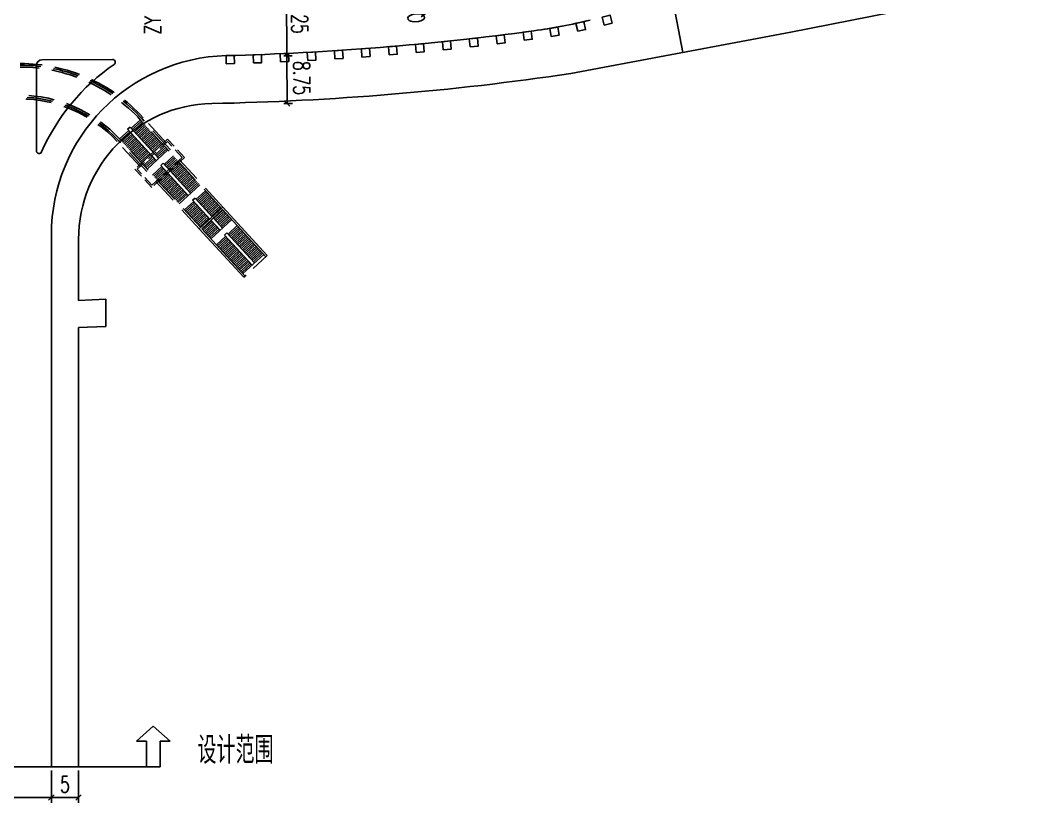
# Model space of a CAD drawing. Extents: x 113363 to 119694, y 18926 to 19620.
# Drawn here: x 119509.2 to 119693.6, y 19140 to 19284 of the extents above; entities that cross this region are included whole.
import ezdxf
from ezdxf.enums import TextEntityAlignment as Align

# ---------------------------------------------------------------- set-up
doc = ezdxf.new("R2010")
doc.units = 0
doc.linetypes.add('CONTINOUS', pattern=[0])
doc.linetypes.add('HIDDEN', pattern=[9.525, 6.35, -3.175])
for name, color, linetype in [('FW', 4, 'Continuous'), ('SZ-ZH-DIM', 7, 'Continuous'), ('人行道', 1, 'Continuous'), ('地下通道', 6, 'Continuous'), ('标注', 7, 'Continuous'), ('树池绿化', 3, 'Continuous'), ('横断面宽度标注', 7, 'Continuous'), ('立道牙', 5, 'Continuous')]:
    doc.layers.add(name, color=color, linetype=linetype)
doc.styles.add('hysztext', font='txtd.shx', dxfattribs={"width": 0.7, "bigfont": 'hztxt.shx'})
doc.styles.add('st', font='txt.shx', dxfattribs={"bigfont": 'hztxt.shx'})
doc.styles.add('txtd', font='txtd.shx', dxfattribs={"width": 0.7, "bigfont": 'hztxt.shx'})
doc.dimstyles.get("Standard").update_dxf_attribs({"dimtxt": 3, "dimasz": 1, "dimexe": 1, "dimexo": 0.625, "dimgap": 0.9, "dimtad": 1, "dimdsep": 46, "dimtxsty": 'txtd', "dimblk": 'OBLIQUE', "dimcen": 0.09, "dimclrd": 256, "dimadec": 0, "dimazin": 0, "dimtfac": 1, "dimtix": 1, "dimtmove": 2, "dimatfit": 3, "dimfxl": 1, "dimtolj": 1, "dimtzin": 0, "dimlwd": -1, "dimarcsym": 0})

# ---------------------------------------------------------------- blocks, each defined once
blk = doc.blocks.new('_Oblique')
at = {"color": 0, "linetype": 'ByBlock', "lineweight": -2}
blk.add_line((-0.5, -0.5), (0.5, 0.5), dxfattribs=at)
blk = doc.blocks.new('*U81')
at = {"layer": '横断面宽度标注', "color": 0, "linetype": 'CONTINOUS', "lineweight": -2, "transparency": 16777216}
for p, q in [((119557.7, 19293.64), (119559.25, 19293.65)), ((119557.78, 19277.39), (119559.33, 19277.4))]:
    blk.add_line(p, q, dxfattribs=at)
at = {"layer": '横断面宽度标注', "linetype": 'CONTINOUS', "transparency": 16777216}
blk.add_line((119558.33, 19277.39), (119558.25, 19293.64), dxfattribs=at)
for p, rotation in [((119558.25, 19293.64), 90.28595695268774), ((119558.33, 19277.39), 270.2859569526877)]:
    blk.add_blockref('_Oblique', p, dxfattribs=dict(at, rotation=rotation))
at = {"layer": '横断面宽度标注', "color": 0, "linetype": 'CONTINOUS', "transparency": 16777216, "insert": (119560.69, 19285.53), "char_height": 3, "width": 0.000000001, "attachment_point": 5, "rotation": 270.286, "style": 'txtd'}
blk.add_mtext('\\A1;16.25', dxfattribs=at)
blk = doc.blocks.new('*U83')
at = {"layer": '横断面宽度标注', "color": 0, "linetype": 'CONTINOUS', "lineweight": -2, "transparency": 16777216}
for p, q in [((119557.77, 19277.39), (119559.33, 19277.4)), ((119557.81, 19268.64), (119559.37, 19268.65))]:
    blk.add_line(p, q, dxfattribs=at)
at = {"layer": '横断面宽度标注', "linetype": 'CONTINOUS', "transparency": 16777216}
blk.add_line((119558.37, 19268.64), (119558.33, 19277.39), dxfattribs=at)
for p, rotation in [((119558.33, 19277.39), 90.28595695268774), ((119558.37, 19268.64), 270.2859569526877)]:
    blk.add_blockref('_Oblique', p, dxfattribs=dict(at, rotation=rotation))
at = {"layer": '横断面宽度标注', "color": 0, "linetype": 'CONTINOUS', "transparency": 16777216, "insert": (119561.06, 19273.33), "char_height": 3, "width": 0.000000001, "attachment_point": 5, "rotation": 270.286, "style": 'txtd'}
blk.add_mtext('\\A1;8.75', dxfattribs=at)
blk = doc.blocks.new('*U142')
at = {"layer": '横断面宽度标注', "color": 0, "linetype": 'CONTINOUS', "lineweight": -2, "transparency": 16777216}
for p, q in [((119485, 19145.95), (119485, 19139.96)), ((119515, 19145.95), (119515, 19139.96))]:
    blk.add_line(p, q, dxfattribs=at)
at = {"layer": '横断面宽度标注', "linetype": 'CONTINOUS', "transparency": 16777216}
blk.add_line((119485, 19140.96), (119515, 19140.96), dxfattribs=at)
at = {"layer": '横断面宽度标注', "linetype": 'CONTINOUS', "transparency": 16777216, "rotation": 180}
blk.add_blockref('_Oblique', (119485, 19140.96), dxfattribs=at)
at = {"layer": '横断面宽度标注', "linetype": 'CONTINOUS', "transparency": 16777216}
blk.add_blockref('_Oblique', (119515, 19140.96), dxfattribs=at)
at = {"layer": '横断面宽度标注', "color": 0, "linetype": 'CONTINOUS', "transparency": 16777216, "insert": (119500.34, 19143.83), "char_height": 3, "width": 0.000000001, "attachment_point": 5, "style": 'txtd'}
blk.add_mtext('\\A1;30', dxfattribs=at)
blk = doc.blocks.new('*U144')
at = {"layer": '横断面宽度标注', "color": 0, "linetype": 'CONTINOUS', "lineweight": -2, "transparency": 16777216}
for p, q in [((119515, 19145.95), (119515, 19139.96)), ((119520, 19145.95), (119520, 19139.96))]:
    blk.add_line(p, q, dxfattribs=at)
at = {"layer": '横断面宽度标注', "linetype": 'CONTINOUS', "transparency": 16777216}
blk.add_line((119515, 19140.96), (119520, 19140.96), dxfattribs=at)
at = {"layer": '横断面宽度标注', "linetype": 'CONTINOUS', "transparency": 16777216, "rotation": 180}
blk.add_blockref('_Oblique', (119515, 19140.96), dxfattribs=at)
at = {"layer": '横断面宽度标注', "linetype": 'CONTINOUS', "transparency": 16777216}
blk.add_blockref('_Oblique', (119520, 19140.96), dxfattribs=at)
at = {"layer": '横断面宽度标注', "color": 0, "linetype": 'CONTINOUS', "transparency": 16777216, "insert": (119517.5, 19143.36), "char_height": 3, "width": 0.000000001, "attachment_point": 5, "style": 'txtd'}
blk.add_mtext('\\A1;5', dxfattribs=at)
blk = doc.blocks.new('11')
at = {"layer": '树池绿化', "linetype": 'CONTINOUS'}
blk.add_lwpolyline([(0, 0), (1.5, 0), (1.5, 1.5), (0, 1.5)], close=True, dxfattribs=at)

msp = doc.modelspace()

# ---------------------------------------------------------------- linework, layer by layer
at = {"layer": 'FW', "linetype": 'CONTINOUS'}
msp.add_line((119631.207, 19278.022), (119617.097, 19352.851), dxfattribs=at)
at = {"layer": '人行道', "ltscale": 10}
for p, q in [((119651.068, 19281.759), (119693.62, 19290.159)), ((119610.574, 19274.14), (119651.068, 19281.759)), ((119525, 19232.622), (119520, 19232.418)), ((119520, 19227.414), (119525, 19227.618))]:
    msp.add_line(p, q, dxfattribs=at)
at = {"layer": '人行道'}
for p, q in [((119520, 19243.636), (119520, 19232.418)), ((119525, 19232.622), (119525, 19227.618)), ((119520, 19227.414), (119520, 19146.572)), ((119480, 19146.572), (119520, 19146.572))]:
    msp.add_line(p, q, dxfattribs=at)
at = {"layer": '人行道', "ltscale": 10}
for centre, radius, start, end in [((119534, 19793.526), 525, 271.14601, 278.38687), ((119545, 19243.636), 25, 91.14601, 180)]:
    msp.add_arc(centre, radius, start, end, dxfattribs=at)
at = {"layer": '地下通道', "ltscale": 0.0045}
for p, q in [((119531.38, 19265.631), (119529.684, 19264.077)), ((119531.582, 19265.41), (119529.887, 19263.856)), ((119531.785, 19265.189), (119530.089, 19263.635)), ((119531.988, 19264.968), (119530.292, 19263.414)), ((119532.191, 19264.746), (119530.495, 19263.192)), ((119529.242, 19263.672), (119527.546, 19262.118)), ((119529.444, 19263.451), (119527.749, 19261.897)), ((119529.647, 19263.229), (119527.951, 19261.676)), ((119529.85, 19263.008), (119528.154, 19261.454)), ((119530.052, 19262.787), (119528.357, 19261.233)), ((119529.481, 19264.298), (119529.039, 19263.893)), ((119529.039, 19263.893), (119534.309, 19258.142)), ((119529.481, 19264.298), (119534.751, 19258.548)), ((119532.393, 19264.525), (119530.697, 19262.971)), ((119532.596, 19264.304), (119530.9, 19262.75)), ((119532.596, 19264.304), (119530.9, 19262.75)), ((119532.799, 19264.083), (119531.103, 19262.529)), ((119533.001, 19263.862), (119531.306, 19262.308)), ((119533.204, 19263.64), (119531.508, 19262.087)), ((119533.407, 19263.419), (119531.711, 19261.865)), ((119533.609, 19263.198), (119531.914, 19261.644)), ((119533.812, 19262.977), (119532.116, 19261.423)), ((119530.255, 19262.566), (119528.559, 19261.012)), ((119530.458, 19262.345), (119528.762, 19260.791)), ((119530.66, 19262.124), (119528.965, 19260.57)), ((119530.863, 19261.902), (119529.167, 19260.349)), ((119531.066, 19261.681), (119529.37, 19260.127)), ((119531.269, 19261.46), (119529.573, 19259.906)), ((119531.471, 19261.239), (119529.775, 19259.685)), ((119531.471, 19261.239), (119529.775, 19259.685)), ((119531.674, 19261.018), (119529.978, 19259.464)), ((119534.015, 19262.756), (119532.319, 19261.202)), ((119534.217, 19262.535), (119532.522, 19260.981)), ((119534.42, 19262.313), (119532.724, 19260.759)), ((119534.623, 19262.092), (119532.927, 19260.538)), ((119534.825, 19261.871), (119533.13, 19260.317)), ((119535.028, 19261.65), (119533.332, 19260.096)), ((119535.231, 19261.429), (119533.535, 19259.875)), ((119535.433, 19261.207), (119533.738, 19259.654)), ((119531.877, 19260.796), (119530.181, 19259.243)), ((119532.079, 19260.575), (119530.384, 19259.021)), ((119532.282, 19260.354), (119530.586, 19258.8)), ((119532.485, 19260.133), (119530.789, 19258.579)), ((119532.687, 19259.912), (119530.992, 19258.358)), ((119532.89, 19259.691), (119531.194, 19258.137)), ((119533.093, 19259.469), (119531.397, 19257.916)), ((119533.295, 19259.248), (119531.6, 19257.694)), ((119536.447, 19260.102), (119532.613, 19256.588)), ((119535.839, 19260.765), (119534.143, 19259.211)), ((119536.041, 19260.544), (119534.346, 19258.99)), ((119536.244, 19260.323), (119534.548, 19258.769)), ((119533.701, 19258.806), (119532.005, 19257.252)), ((119533.903, 19258.585), (119532.208, 19257.031)), ((119534.106, 19258.363), (119532.41, 19256.81)), ((119535.562, 19257.663), (119535.119, 19257.258)), ((119535.119, 19257.258), (119540.186, 19251.728)), ((119535.562, 19257.663), (119540.629, 19252.133)), ((119537.46, 19258.996), (119535.764, 19257.442)), ((119537.663, 19258.774), (119535.967, 19257.221)), ((119537.866, 19258.553), (119536.17, 19256.999)), ((119538.068, 19258.332), (119536.373, 19256.778)), ((119538.271, 19258.111), (119536.575, 19256.557)), ((119538.474, 19257.89), (119536.778, 19256.336)), ((119538.474, 19257.89), (119536.778, 19256.336)), ((119538.676, 19257.669), (119536.981, 19256.115)), ((119538.879, 19257.447), (119537.183, 19255.894)), ((119535.322, 19257.036), (119533.626, 19255.483)), ((119535.525, 19256.815), (119533.829, 19255.261)), ((119535.727, 19256.594), (119534.032, 19255.04)), ((119535.93, 19256.373), (119534.234, 19254.819)), ((119536.133, 19256.152), (119534.437, 19254.598)), ((119536.336, 19255.931), (119534.64, 19254.377)), ((119536.538, 19255.709), (119534.842, 19254.155)), ((119536.741, 19255.488), (119535.045, 19253.934)), ((119539.082, 19257.226), (119537.386, 19255.672)), ((119539.284, 19257.005), (119537.589, 19255.451)), ((119539.487, 19256.784), (119537.791, 19255.23)), ((119539.69, 19256.563), (119537.994, 19255.009)), ((119539.892, 19256.341), (119538.197, 19254.788)), ((119540.095, 19256.12), (119538.399, 19254.566)), ((119540.298, 19255.899), (119538.602, 19254.345)), ((119540.5, 19255.678), (119538.805, 19254.124)), ((119540.703, 19255.457), (119539.007, 19253.903)), ((119536.944, 19255.267), (119535.248, 19253.713)), ((119537.146, 19255.046), (119535.451, 19253.492)), ((119537.349, 19254.825), (119535.653, 19253.271)), ((119537.349, 19254.825), (119535.653, 19253.271)), ((119537.552, 19254.603), (119535.856, 19253.05)), ((119537.754, 19254.382), (119536.059, 19252.828)), ((119537.957, 19254.161), (119536.261, 19252.607)), ((119538.16, 19253.94), (119536.464, 19252.386)), ((119538.362, 19253.719), (119536.667, 19252.165)), ((119542.325, 19253.687), (119538.491, 19250.174)), ((119540.906, 19255.236), (119539.21, 19253.682)), ((119541.108, 19255.014), (119539.413, 19253.461)), ((119541.311, 19254.793), (119539.615, 19253.239)), ((119541.514, 19254.572), (119539.818, 19253.018)), ((119541.716, 19254.351), (119540.021, 19252.797)), ((119541.919, 19254.13), (119540.223, 19252.576)), ((119542.122, 19253.908), (119540.426, 19252.355)), ((119538.565, 19253.498), (119536.869, 19251.944)), ((119538.768, 19253.276), (119537.072, 19251.722)), ((119538.97, 19253.055), (119537.275, 19251.501)), ((119539.173, 19252.834), (119537.477, 19251.28)), ((119539.376, 19252.613), (119537.68, 19251.059)), ((119539.578, 19252.392), (119537.883, 19250.838)), ((119539.781, 19252.17), (119538.085, 19250.617)), ((119539.984, 19251.949), (119538.288, 19250.395)), ((119543.338, 19252.581), (119541.642, 19251.028)), ((119543.541, 19252.36), (119541.845, 19250.806)), ((119543.743, 19252.139), (119542.048, 19250.585)), ((119543.946, 19251.918), (119542.25, 19250.364)), ((119541.2, 19250.622), (119539.504, 19249.068)), ((119541.403, 19250.401), (119539.707, 19248.847)), ((119541.605, 19250.18), (119539.909, 19248.626)), ((119541.808, 19249.959), (119540.112, 19248.405)), ((119541.44, 19251.249), (119540.997, 19250.843)), ((119541.44, 19251.249), (119540.997, 19250.843)), ((119540.997, 19250.843), (119544.172, 19247.378)), ((119541.44, 19251.249), (119544.615, 19247.784)), ((119544.149, 19251.697), (119542.453, 19250.143)), ((119544.351, 19251.476), (119542.656, 19249.922)), ((119544.351, 19251.476), (119542.656, 19249.922)), ((119544.554, 19251.254), (119542.858, 19249.7)), ((119544.757, 19251.033), (119543.061, 19249.479)), ((119544.959, 19250.812), (119543.264, 19249.258)), ((119545.162, 19250.591), (119543.466, 19249.037)), ((119545.365, 19250.37), (119543.669, 19248.816)), ((119545.567, 19250.148), (119543.872, 19248.595)), ((119545.77, 19249.927), (119544.074, 19248.373)), ((119542.011, 19249.737), (119540.315, 19248.184)), ((119542.213, 19249.516), (119540.518, 19247.962)), ((119542.416, 19249.295), (119540.72, 19247.741)), ((119542.619, 19249.074), (119540.923, 19247.52)), ((119542.821, 19248.853), (119541.126, 19247.299)), ((119543.024, 19248.632), (119541.328, 19247.078)), ((119543.227, 19248.41), (119541.531, 19246.856)), ((119543.227, 19248.41), (119541.531, 19246.856)), ((119543.429, 19248.189), (119541.734, 19246.635)), ((119545.973, 19249.706), (119544.277, 19248.152)), ((119546.175, 19249.485), (119544.48, 19247.931)), ((119543.632, 19247.968), (119541.936, 19246.414)), ((119543.835, 19247.747), (119542.139, 19246.193)), ((119544.037, 19247.526), (119542.342, 19245.972))]:
    msp.add_line(p, q, dxfattribs=at)
at = {"layer": '地下通道', "linetype": 'HIDDEN', "ltscale": 0.75}
for p, q in [((119546.311, 19249.337), (119531.426, 19265.581)), ((119546.569, 19249.574), (119531.684, 19265.817)), ((119536.115, 19261.425), (119531.905, 19266.02)), ((119531.323, 19257.034), (119527.113, 19261.629)), ((119542.219, 19245.588), (119527.334, 19261.831)), ((119542.477, 19245.824), (119527.592, 19262.068))]:
    msp.add_line(p, q, dxfattribs=at)
at = {"layer": '地下通道', "linetype": 'HIDDEN', "ltscale": 0.3}
for p, q in [((119536.392, 19262.086), (119530.383, 19256.58)), ((119536.373, 19261.662), (119530.807, 19256.561)), ((119539.076, 19258.713), (119536.373, 19261.662)), ((119539.5, 19258.694), (119536.392, 19262.086)), ((119539.5, 19258.694), (119533.491, 19253.188)), ((119539.076, 19258.713), (119533.509, 19253.612)), ((119533.491, 19253.188), (119530.383, 19256.58)), ((119533.509, 19253.612), (119530.807, 19256.561))]:
    msp.add_line(p, q, dxfattribs=at)
at = {"layer": '地下通道', "linetype": 'Continuous', "ltscale": 0.75}
for p, q in [((119546.569, 19249.574), (119542.219, 19245.588)), ((119546.513, 19249.116), (119542.679, 19245.603)), ((119554.485, 19240.416), (119546.513, 19249.116)), ((119554.743, 19240.653), (119546.569, 19249.574)), ((119550.393, 19236.667), (119542.219, 19245.588)), ((119550.652, 19236.903), (119542.679, 19245.603))]:
    msp.add_line(p, q, dxfattribs=at)
at = {"layer": '地下通道', "linetype": 'Continuous', "ltscale": 0.0045}
for p, q in [((119546.581, 19249.043), (119544.885, 19247.489)), ((119546.783, 19248.821), (119545.088, 19247.267)), ((119546.986, 19248.6), (119545.29, 19247.046)), ((119547.189, 19248.379), (119545.493, 19246.825)), ((119547.392, 19248.158), (119545.696, 19246.604)), ((119544.443, 19247.083), (119542.747, 19245.529)), ((119544.645, 19246.862), (119542.95, 19245.308)), ((119544.848, 19246.641), (119543.152, 19245.087)), ((119545.051, 19246.42), (119543.355, 19244.866)), ((119545.253, 19246.199), (119543.558, 19244.645)), ((119548.202, 19247.273), (119544.368, 19243.76)), ((119544.375, 19247.157), (119546.064, 19245.314)), ((119544.818, 19247.562), (119546.507, 19245.719)), ((119547.594, 19247.937), (119545.898, 19246.383)), ((119547.797, 19247.715), (119546.101, 19246.162)), ((119548, 19247.494), (119546.304, 19245.94)), ((119549.216, 19246.167), (119547.52, 19244.613)), ((119545.456, 19245.977), (119543.76, 19244.424)), ((119545.659, 19245.756), (119543.963, 19244.202)), ((119545.861, 19245.535), (119544.166, 19243.981)), ((119547.317, 19244.834), (119546.875, 19244.429)), ((119546.875, 19244.429), (119551.942, 19238.9)), ((119547.317, 19244.834), (119552.384, 19239.305)), ((119549.418, 19245.946), (119547.723, 19244.392)), ((119549.621, 19245.725), (119547.925, 19244.171)), ((119549.824, 19245.504), (119548.128, 19243.95)), ((119550.026, 19245.282), (119548.331, 19243.729)), ((119550.229, 19245.061), (119548.533, 19243.507)), ((119550.229, 19245.061), (119548.533, 19243.507)), ((119550.432, 19244.84), (119548.736, 19243.286)), ((119550.634, 19244.619), (119548.939, 19243.065)), ((119550.837, 19244.398), (119549.141, 19242.844)), ((119547.078, 19244.208), (119545.382, 19242.654)), ((119547.28, 19243.987), (119545.585, 19242.433)), ((119547.483, 19243.766), (119545.787, 19242.212)), ((119547.686, 19243.544), (119545.99, 19241.991)), ((119547.888, 19243.323), (119546.193, 19241.769)), ((119548.091, 19243.102), (119546.395, 19241.548)), ((119548.294, 19242.881), (119546.598, 19241.327)), ((119548.496, 19242.66), (119546.801, 19241.106)), ((119551.04, 19244.177), (119549.344, 19242.623)), ((119551.242, 19243.955), (119549.547, 19242.401)), ((119551.445, 19243.734), (119549.749, 19242.18)), ((119551.648, 19243.513), (119549.952, 19241.959)), ((119551.85, 19243.292), (119550.155, 19241.738)), ((119552.053, 19243.071), (119550.357, 19241.517)), ((119552.256, 19242.849), (119550.56, 19241.296)), ((119552.458, 19242.628), (119550.763, 19241.074)), ((119548.699, 19242.438), (119547.003, 19240.885)), ((119548.902, 19242.217), (119547.206, 19240.663)), ((119549.104, 19241.996), (119547.409, 19240.442)), ((119549.104, 19241.996), (119547.409, 19240.442)), ((119549.307, 19241.775), (119547.611, 19240.221)), ((119549.51, 19241.554), (119547.814, 19240)), ((119549.712, 19241.333), (119548.017, 19239.779)), ((119549.915, 19241.111), (119548.219, 19239.558)), ((119550.118, 19240.89), (119548.422, 19239.336)), ((119550.32, 19240.669), (119548.625, 19239.115)), ((119554.08, 19240.859), (119550.246, 19237.346)), ((119552.661, 19242.407), (119550.965, 19240.853)), ((119552.864, 19242.186), (119551.168, 19240.632)), ((119553.067, 19241.965), (119551.371, 19240.411)), ((119553.269, 19241.744), (119551.574, 19240.19)), ((119553.472, 19241.522), (119551.776, 19239.969)), ((119553.675, 19241.301), (119551.979, 19239.747)), ((119553.877, 19241.08), (119552.182, 19239.526)), ((119550.523, 19240.448), (119548.827, 19238.894)), ((119550.726, 19240.227), (119549.03, 19238.673)), ((119550.928, 19240.006), (119549.233, 19238.452)), ((119551.131, 19239.784), (119549.435, 19238.23)), ((119551.334, 19239.563), (119549.638, 19238.009)), ((119551.536, 19239.342), (119549.841, 19237.788)), ((119551.739, 19239.121), (119550.043, 19237.567))]:
    msp.add_line(p, q, dxfattribs=at)
at = {"layer": '地下通道', "linetype": 'HIDDEN', "ltscale": 0.555}
msp.add_line((119554.743, 19240.653), (119550.393, 19236.667), dxfattribs=at)
at = {"layer": '地下通道', "linetype": 'HIDDEN', "ltscale": 0.75}
for points in [[(119531.905, 19266.02, 0.2102741), (119509.234, 19275.995)], [(119531.684, 19265.817, 0.2102741), (119509.234, 19275.695)], [(119531.426, 19265.581, 0.2102741), (119509.234, 19275.345)], [(119527.592, 19262.068, 0.2102741), (119509.234, 19270.145)], [(119527.334, 19261.831, 0.2102741), (119509.234, 19269.795)], [(119527.113, 19261.629, 0.2102741), (119509.234, 19269.495)]]:
    msp.add_lwpolyline(points, format="xyb", dxfattribs=at)
at = {"layer": '地下通道', "ltscale": 0.0045}
for points in [[(119531.38, 19265.631), (119529.684, 19264.077)], [(119531.582, 19265.41), (119529.887, 19263.856)], [(119531.785, 19265.189), (119530.089, 19263.635)], [(119531.988, 19264.968), (119530.292, 19263.414)], [(119532.191, 19264.746), (119530.495, 19263.192)], [(119529.242, 19263.672), (119527.546, 19262.118)], [(119529.444, 19263.451), (119527.749, 19261.897)], [(119529.647, 19263.229), (119527.951, 19261.676)], [(119529.85, 19263.008), (119528.154, 19261.454)], [(119530.052, 19262.787), (119528.357, 19261.233)], [(119529.481, 19264.298), (119529.039, 19263.893)], [(119529.039, 19263.893), (119534.309, 19258.142)], [(119529.481, 19264.298), (119534.751, 19258.548)], [(119532.393, 19264.525), (119530.697, 19262.971)], [(119532.596, 19264.304), (119530.9, 19262.75)], [(119532.596, 19264.304), (119530.9, 19262.75)], [(119532.799, 19264.083), (119531.103, 19262.529)], [(119533.001, 19263.862), (119531.306, 19262.308)], [(119533.204, 19263.64), (119531.508, 19262.087)], [(119533.407, 19263.419), (119531.711, 19261.865)], [(119533.609, 19263.198), (119531.914, 19261.644)], [(119533.812, 19262.977), (119532.116, 19261.423)], [(119530.255, 19262.566), (119528.559, 19261.012)], [(119530.458, 19262.345), (119528.762, 19260.791)], [(119530.66, 19262.124), (119528.965, 19260.57)], [(119530.863, 19261.902), (119529.167, 19260.349)], [(119531.066, 19261.681), (119529.37, 19260.127)], [(119531.269, 19261.46), (119529.573, 19259.906)], [(119531.471, 19261.239), (119529.775, 19259.685)], [(119531.471, 19261.239), (119529.775, 19259.685)], [(119531.674, 19261.018), (119529.978, 19259.464)], [(119534.015, 19262.756), (119532.319, 19261.202)], [(119534.217, 19262.535), (119532.522, 19260.981)], [(119534.42, 19262.313), (119532.724, 19260.759)], [(119534.623, 19262.092), (119532.927, 19260.538)], [(119534.825, 19261.871), (119533.13, 19260.317)], [(119535.028, 19261.65), (119533.332, 19260.096)], [(119535.231, 19261.429), (119533.535, 19259.875)], [(119535.433, 19261.207), (119533.738, 19259.654)], [(119531.877, 19260.796), (119530.181, 19259.243)], [(119532.079, 19260.575), (119530.384, 19259.021)], [(119532.282, 19260.354), (119530.586, 19258.8)], [(119532.485, 19260.133), (119530.789, 19258.579)], [(119532.687, 19259.912), (119530.992, 19258.358)], [(119532.89, 19259.691), (119531.194, 19258.137)], [(119533.093, 19259.469), (119531.397, 19257.916)], [(119533.295, 19259.248), (119531.6, 19257.694)], [(119536.447, 19260.102), (119532.613, 19256.588)], [(119535.839, 19260.765), (119534.143, 19259.211)], [(119536.041, 19260.544), (119534.346, 19258.99)], [(119536.244, 19260.323), (119534.548, 19258.769)], [(119533.701, 19258.806), (119532.005, 19257.252)], [(119533.903, 19258.585), (119532.208, 19257.031)], [(119534.106, 19258.363), (119532.41, 19256.81)], [(119535.562, 19257.663), (119535.119, 19257.258)], [(119535.119, 19257.258), (119540.186, 19251.728)], [(119535.562, 19257.663), (119540.629, 19252.133)], [(119537.46, 19258.996), (119535.764, 19257.442)], [(119537.663, 19258.774), (119535.967, 19257.221)], [(119537.866, 19258.553), (119536.17, 19256.999)], [(119538.068, 19258.332), (119536.373, 19256.778)], [(119538.271, 19258.111), (119536.575, 19256.557)], [(119538.474, 19257.89), (119536.778, 19256.336)], [(119538.474, 19257.89), (119536.778, 19256.336)], [(119538.676, 19257.669), (119536.981, 19256.115)], [(119538.879, 19257.447), (119537.183, 19255.894)], [(119535.322, 19257.036), (119533.626, 19255.483)], [(119535.525, 19256.815), (119533.829, 19255.261)], [(119535.727, 19256.594), (119534.032, 19255.04)], [(119535.93, 19256.373), (119534.234, 19254.819)], [(119536.133, 19256.152), (119534.437, 19254.598)], [(119536.336, 19255.931), (119534.64, 19254.377)], [(119536.538, 19255.709), (119534.842, 19254.155)], [(119536.741, 19255.488), (119535.045, 19253.934)], [(119539.082, 19257.226), (119537.386, 19255.672)], [(119539.284, 19257.005), (119537.589, 19255.451)], [(119539.487, 19256.784), (119537.791, 19255.23)], [(119539.69, 19256.563), (119537.994, 19255.009)], [(119539.892, 19256.341), (119538.197, 19254.788)], [(119540.095, 19256.12), (119538.399, 19254.566)], [(119540.298, 19255.899), (119538.602, 19254.345)], [(119540.5, 19255.678), (119538.805, 19254.124)], [(119540.703, 19255.457), (119539.007, 19253.903)], [(119536.944, 19255.267), (119535.248, 19253.713)], [(119537.146, 19255.046), (119535.451, 19253.492)], [(119537.349, 19254.825), (119535.653, 19253.271)], [(119537.349, 19254.825), (119535.653, 19253.271)], [(119537.552, 19254.603), (119535.856, 19253.05)], [(119537.754, 19254.382), (119536.059, 19252.828)], [(119537.957, 19254.161), (119536.261, 19252.607)], [(119538.16, 19253.94), (119536.464, 19252.386)], [(119538.362, 19253.719), (119536.667, 19252.165)], [(119542.325, 19253.687), (119538.491, 19250.174)], [(119540.906, 19255.236), (119539.21, 19253.682)], [(119541.108, 19255.014), (119539.413, 19253.461)], [(119541.311, 19254.793), (119539.615, 19253.239)], [(119541.514, 19254.572), (119539.818, 19253.018)], [(119541.716, 19254.351), (119540.021, 19252.797)], [(119541.919, 19254.13), (119540.223, 19252.576)], [(119542.122, 19253.908), (119540.426, 19252.355)], [(119538.565, 19253.498), (119536.869, 19251.944)], [(119538.768, 19253.276), (119537.072, 19251.722)], [(119538.97, 19253.055), (119537.275, 19251.501)], [(119539.173, 19252.834), (119537.477, 19251.28)], [(119539.376, 19252.613), (119537.68, 19251.059)], [(119539.578, 19252.392), (119537.883, 19250.838)], [(119539.781, 19252.17), (119538.085, 19250.617)], [(119539.984, 19251.949), (119538.288, 19250.395)], [(119543.338, 19252.581), (119541.642, 19251.028)], [(119543.541, 19252.36), (119541.845, 19250.806)], [(119543.743, 19252.139), (119542.048, 19250.585)], [(119543.946, 19251.918), (119542.25, 19250.364)], [(119541.2, 19250.622), (119539.504, 19249.068)], [(119541.403, 19250.401), (119539.707, 19248.847)], [(119541.605, 19250.18), (119539.909, 19248.626)], [(119541.808, 19249.959), (119540.112, 19248.405)], [(119541.44, 19251.249), (119540.997, 19250.843)], [(119541.44, 19251.249), (119540.997, 19250.843)], [(119540.997, 19250.843), (119544.172, 19247.378)], [(119541.44, 19251.249), (119544.615, 19247.784)], [(119544.149, 19251.697), (119542.453, 19250.143)], [(119544.351, 19251.476), (119542.656, 19249.922)], [(119544.351, 19251.476), (119542.656, 19249.922)], [(119544.554, 19251.254), (119542.858, 19249.7)], [(119544.757, 19251.033), (119543.061, 19249.479)], [(119544.959, 19250.812), (119543.264, 19249.258)], [(119545.162, 19250.591), (119543.466, 19249.037)], [(119545.365, 19250.37), (119543.669, 19248.816)], [(119545.567, 19250.148), (119543.872, 19248.595)], [(119545.77, 19249.927), (119544.074, 19248.373)], [(119542.011, 19249.737), (119540.315, 19248.184)], [(119542.213, 19249.516), (119540.518, 19247.962)], [(119542.416, 19249.295), (119540.72, 19247.741)], [(119542.619, 19249.074), (119540.923, 19247.52)], [(119542.821, 19248.853), (119541.126, 19247.299)], [(119543.024, 19248.632), (119541.328, 19247.078)], [(119543.227, 19248.41), (119541.531, 19246.856)], [(119543.227, 19248.41), (119541.531, 19246.856)], [(119543.429, 19248.189), (119541.734, 19246.635)], [(119545.973, 19249.706), (119544.277, 19248.152)], [(119546.175, 19249.485), (119544.48, 19247.931)], [(119543.632, 19247.968), (119541.936, 19246.414)], [(119543.835, 19247.747), (119542.139, 19246.193)], [(119544.037, 19247.526), (119542.342, 19245.972)]]:
    msp.add_lwpolyline(points, dxfattribs=at)
at = {"layer": '地下通道', "linetype": 'HIDDEN', "ltscale": 0.75}
for points in [[(119546.311, 19249.337), (119531.426, 19265.581)], [(119546.569, 19249.574), (119531.684, 19265.817)], [(119536.115, 19261.425), (119531.905, 19266.02)], [(119531.323, 19257.034), (119527.113, 19261.629)], [(119542.219, 19245.588), (119527.334, 19261.831)], [(119542.477, 19245.824), (119527.592, 19262.068)]]:
    msp.add_lwpolyline(points, dxfattribs=at)
at = {"layer": '地下通道', "linetype": 'HIDDEN', "ltscale": 0.3}
for points in [[(119536.392, 19262.086), (119530.383, 19256.58)], [(119536.373, 19261.662), (119530.807, 19256.561)], [(119539.076, 19258.713), (119536.373, 19261.662)], [(119539.5, 19258.694), (119536.392, 19262.086)], [(119539.5, 19258.694), (119533.491, 19253.188)], [(119539.076, 19258.713), (119533.509, 19253.612)], [(119533.491, 19253.188), (119530.383, 19256.58)], [(119533.509, 19253.612), (119530.807, 19256.561)]]:
    msp.add_lwpolyline(points, dxfattribs=at)
at = {"layer": '地下通道', "linetype": 'Continuous', "ltscale": 0.75}
for points in [[(119546.569, 19249.574), (119542.219, 19245.588)], [(119546.513, 19249.116), (119542.679, 19245.603)], [(119554.485, 19240.416), (119546.513, 19249.116)], [(119554.743, 19240.653), (119546.569, 19249.574)], [(119550.393, 19236.667), (119542.219, 19245.588)], [(119550.652, 19236.903), (119542.679, 19245.603)]]:
    msp.add_lwpolyline(points, dxfattribs=at)
at = {"layer": '地下通道', "linetype": 'Continuous', "ltscale": 0.0045}
for points in [[(119546.581, 19249.043), (119544.885, 19247.489)], [(119546.783, 19248.821), (119545.088, 19247.267)], [(119546.986, 19248.6), (119545.29, 19247.046)], [(119547.189, 19248.379), (119545.493, 19246.825)], [(119547.392, 19248.158), (119545.696, 19246.604)], [(119544.443, 19247.083), (119542.747, 19245.529)], [(119544.645, 19246.862), (119542.95, 19245.308)], [(119544.848, 19246.641), (119543.152, 19245.087)], [(119545.051, 19246.42), (119543.355, 19244.866)], [(119545.253, 19246.199), (119543.558, 19244.645)], [(119548.202, 19247.273), (119544.368, 19243.76)], [(119544.375, 19247.157), (119546.064, 19245.314)], [(119544.818, 19247.562), (119546.507, 19245.719)], [(119547.594, 19247.937), (119545.898, 19246.383)], [(119547.797, 19247.715), (119546.101, 19246.162)], [(119548, 19247.494), (119546.304, 19245.94)], [(119549.216, 19246.167), (119547.52, 19244.613)], [(119545.456, 19245.977), (119543.76, 19244.424)], [(119545.659, 19245.756), (119543.963, 19244.202)], [(119545.861, 19245.535), (119544.166, 19243.981)], [(119547.317, 19244.834), (119546.875, 19244.429)], [(119546.875, 19244.429), (119551.942, 19238.9)], [(119547.317, 19244.834), (119552.384, 19239.305)], [(119549.418, 19245.946), (119547.723, 19244.392)], [(119549.621, 19245.725), (119547.925, 19244.171)], [(119549.824, 19245.504), (119548.128, 19243.95)], [(119550.026, 19245.282), (119548.331, 19243.729)], [(119550.229, 19245.061), (119548.533, 19243.507)], [(119550.229, 19245.061), (119548.533, 19243.507)], [(119550.432, 19244.84), (119548.736, 19243.286)], [(119550.634, 19244.619), (119548.939, 19243.065)], [(119550.837, 19244.398), (119549.141, 19242.844)], [(119547.078, 19244.208), (119545.382, 19242.654)], [(119547.28, 19243.987), (119545.585, 19242.433)], [(119547.483, 19243.766), (119545.787, 19242.212)], [(119547.686, 19243.544), (119545.99, 19241.991)], [(119547.888, 19243.323), (119546.193, 19241.769)], [(119548.091, 19243.102), (119546.395, 19241.548)], [(119548.294, 19242.881), (119546.598, 19241.327)], [(119548.496, 19242.66), (119546.801, 19241.106)], [(119551.04, 19244.177), (119549.344, 19242.623)], [(119551.242, 19243.955), (119549.547, 19242.401)], [(119551.445, 19243.734), (119549.749, 19242.18)], [(119551.648, 19243.513), (119549.952, 19241.959)], [(119551.85, 19243.292), (119550.155, 19241.738)], [(119552.053, 19243.071), (119550.357, 19241.517)], [(119552.256, 19242.849), (119550.56, 19241.296)], [(119552.458, 19242.628), (119550.763, 19241.074)], [(119548.699, 19242.438), (119547.003, 19240.885)], [(119548.902, 19242.217), (119547.206, 19240.663)], [(119549.104, 19241.996), (119547.409, 19240.442)], [(119549.104, 19241.996), (119547.409, 19240.442)], [(119549.307, 19241.775), (119547.611, 19240.221)], [(119549.51, 19241.554), (119547.814, 19240)], [(119549.712, 19241.333), (119548.017, 19239.779)], [(119549.915, 19241.111), (119548.219, 19239.558)], [(119550.118, 19240.89), (119548.422, 19239.336)], [(119550.32, 19240.669), (119548.625, 19239.115)], [(119554.08, 19240.859), (119550.246, 19237.346)], [(119552.661, 19242.407), (119550.965, 19240.853)], [(119552.864, 19242.186), (119551.168, 19240.632)], [(119553.067, 19241.965), (119551.371, 19240.411)], [(119553.269, 19241.744), (119551.574, 19240.19)], [(119553.472, 19241.522), (119551.776, 19239.969)], [(119553.675, 19241.301), (119551.979, 19239.747)], [(119553.877, 19241.08), (119552.182, 19239.526)], [(119550.523, 19240.448), (119548.827, 19238.894)], [(119550.726, 19240.227), (119549.03, 19238.673)], [(119550.928, 19240.006), (119549.233, 19238.452)], [(119551.131, 19239.784), (119549.435, 19238.23)], [(119551.334, 19239.563), (119549.638, 19238.009)], [(119551.536, 19239.342), (119549.841, 19237.788)], [(119551.739, 19239.121), (119550.043, 19237.567)]]:
    msp.add_lwpolyline(points, dxfattribs=at)
at = {"layer": '地下通道', "linetype": 'HIDDEN', "ltscale": 0.555}
msp.add_lwpolyline([(119554.743, 19240.653), (119550.393, 19236.667)], dxfattribs=at)
at = {"layer": '地下通道', "linetype": 'HIDDEN', "ltscale": 0.75}
for radius in [30.75, 30.45, 30.1, 24.9, 24.55, 24.25]:
    msp.add_arc((119509.234, 19245.245), radius, 42.50072, 90, dxfattribs=at)
at = {"layer": '标注', "color": 7, "linetype": 'Continuous'}
for p, q in [((119530.653, 19151.328), (119533.752, 19154.073)), ((119533.752, 19154.073), (119536.845, 19151.322)), ((119532.493, 19151.327), (119530.653, 19151.328)), ((119532.488, 19146.575), (119532.493, 19151.327)), ((119535.005, 19151.324), (119535, 19146.572)), ((119536.845, 19151.322), (119535.005, 19151.324)), ((119535, 19146.572), (119532.488, 19146.575)), ((119535, 19146.572), (119532.488, 19146.575))]:
    msp.add_line(p, q, dxfattribs=at)
at = {"layer": '标注', "linetype": 'Continuous'}
msp.add_line((119535, 19146.572), (119465, 19146.572), dxfattribs=at)
at = {"layer": '立道牙', "ltscale": 10}
for p, q in [((119513.245, 19276.666), (119526.26, 19276.731)), ((119512.25, 19275.666), (119512.25, 19259.936))]:
    msp.add_line(p, q, dxfattribs=at)
at = {"layer": '立道牙'}
msp.add_line((119515, 19244.454), (119515, 19146.572), dxfattribs=at)
at = {"layer": '立道牙', "ltscale": 10}
for centre, radius, start, end in [((119590.264, 19381.096), 100, 277.76835, 283.82382), ((119534, 19793.526), 516.25, 271.46061, 277.76835), ((119590.264, 19381.096), 100, 277.76835, 280.96225), ((119513.25, 19275.666), 1, 90.28596, 180), ((119548, 19244.454), 38, 124.37467, 156.28886), ((119548, 19244.454), 33, 91.46061, 180), ((119526.263, 19276.231), 0.5, 304.37467, 90.28596), ((119512.75, 19259.936), 0.5, 180, 336.28886)]:
    msp.add_arc(centre, radius, start, end, dxfattribs=at)

# ---------------------------------------------------------------- block references
at = {"linetype": 'ByBlock'}
for p, rotation in [((119616.723, 19283.079), 13.82381597883369), ((119611.859, 19281.92), 12.28451512984915), ((119597.042, 19279.628), 6.993758235835801), ((119602.001, 19280.261), 7.547073344552851), ((119606.95, 19280.977), 9.462062937052721), ((119606.95, 19280.977), 9.462062937052721), ((119582.129, 19278.018), 5.333812909513727), ((119587.105, 19278.507), 5.887128018146324), ((119592.076, 19279.043), 6.44044312696894), ((119552.195, 19276.096), 2.013922256936787), ((119557.191, 19276.296), 2.567237365536701), ((119562.185, 19276.544), 3.120552474413602), ((119567.176, 19276.84), 3.673867583266305), ((119572.164, 19277.184), 4.227182691859298), ((119577.148, 19277.577), 4.780497800732797), ((119547.198, 19275.932), 2.013922256936787)]:
    msp.add_blockref('11', p, dxfattribs=dict(at, rotation=rotation))

# ---------------------------------------------------------------- texts
at = {"layer": 'SZ-ZH-DIM', "style": 'hysztext', "width": 0.7}
for s, rotation, p in [('QZ K15+416.782', 95.72627, (119583.39, 19295.971)), ('ZY K15+369.306', 90.28596, (119535.995, 19293.53))]:
    msp.add_text(s, height=3, rotation=rotation, dxfattribs=at).set_placement(p, align=Align.BOTTOM_CENTER)
at = {"layer": '标注', "color": 7, "style": 'st', "width": 0.7}
msp.add_text('设计范围', height=5, rotation=0.11298, dxfattribs=at).set_placement((119548.895, 19147.172), align=Align.CENTER)

# ---------------------------------------------------------------- dimensions: what is measured, and where the dimension line sits
at = {"layer": '横断面宽度标注', "linetype": 'CONTINOUS'}
dim = msp.add_linear_dim(base=(119558.25, 19293.641), p1=(119557.155, 19277.385), p2=(119557.074, 19293.635), angle=90.28596, dimstyle='Standard', dxfattribs=at)
dim.commit()
dim.dimension.update_dxf_attribs({"geometry": '*U81', "text_midpoint": (119560.691, 19285.528)})
for base, p1, p2, angle, picture, middle, dimtype in [((119558.331, 19277.391), (119557.188, 19268.635), (119557.145, 19277.385), 90.28596, '*U83', (119561.062, 19273.332), 160), ((119515, 19140.957), (119485, 19146.572), (119515, 19146.572), 0, '*U142', (119500.337, 19143.833), 161)]:
    dim = msp.add_linear_dim(base=base, p1=p1, p2=p2, angle=angle, dimstyle='Standard', dxfattribs=at)
    dim.commit()
    dim.dimension.update_dxf_attribs({"geometry": picture, "text_midpoint": middle, "dimtype": dimtype})
dim = msp.add_aligned_dim(p1=(119515, 19146.572), p2=(119520, 19146.572), distance=-5.616, dimstyle='Standard', dxfattribs=at)
dim.commit()
dim.dimension.update_dxf_attribs({"geometry": '*U144', "text_midpoint": (119517.5, 19143.357)})

doc.saveas('drawing.dxf')
